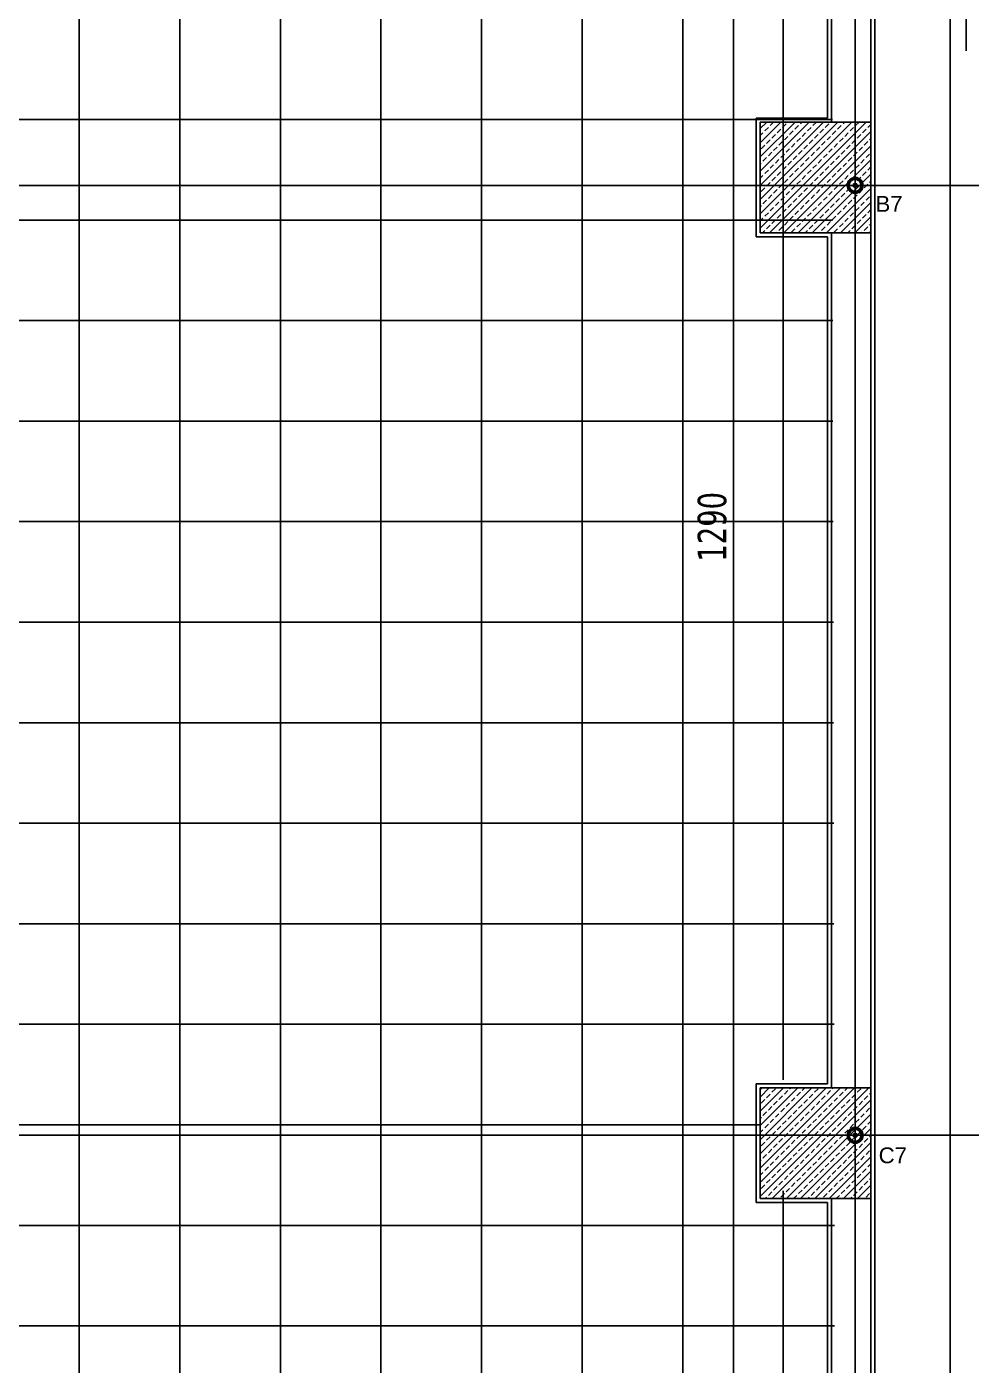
# Model space of a CAD drawing. Header units: millimetres. Extents: x 43168.9 to 43194.6, y -25545.1 to -25543.4.
# Drawn here: x 43172.0813 to 43172.2005, y -25544.133 to -25543.9639 of the extents above; entities that cross this region are included whole.
import ezdxf

# ---------------------------------------------------------------- set-up
doc = ezdxf.new("R2010")
doc.units = ezdxf.units.MM
doc.header["$LTSCALE"] = 200
doc.linetypes.add('DASHDOT2', pattern=[0.5, 0.25, -0.125, 0, -0.125])
doc.linetypes.add('DOT2', pattern=[0.125, 0, -0.125])
for name, color, linetype in [('aks_sgh', 5, 'DASHDOT2'), ('duv_sgh', 4, 'Continuous'), ('izd.tas.ust_sgh', 213, 'DOT2'), ('kolon-b.a_sgh', 6, 'Continuous'), ('olcuic_sgh', 183, 'Continuous'), ('siva_sgh', 145, 'Continuous'), ('tarama-betonarme_sgh', 223, 'Continuous'), ('tarama-zemin_sgh', 197, 'Continuous')]:
    doc.layers.add(name, color=color, linetype=linetype)
doc.styles.add('1-200', font='arial.ttf', dxfattribs={"height": 60})
doc.styles.add('dim', font='VERDANA.TTF', dxfattribs={"width": 0.7})

msp = doc.modelspace()

# ---------------------------------------------------------------- hatches: boundary and pattern name
h = msp.add_hatch(color=256)
edge = h.paths.add_edge_path()
edge.add_arc((43172.18588, -25543.98392), 0.001, 0, 360)
edge = h.paths.add_edge_path(flags=16)
edge.add_arc((43172.18588, -25543.98392), 0.00075, 0, 360)
h = msp.add_hatch(color=256)
edge = h.paths.add_edge_path()
edge.add_arc((43172.18588, -25544.10392), 0.001, 0, 360)
edge = h.paths.add_edge_path(flags=16)
edge.add_arc((43172.18588, -25544.10392), 0.00075, 0, 360)

# ---------------------------------------------------------------- linework, layer by layer
at = {"color": 0, "linetype": 'ByBlock', "lineweight": -2}
for p, q in [((43172.18608, -25543.98372), (43172.18568, -25543.98372)), ((43172.18568, -25543.98372), (43172.18568, -25543.98412)), ((43172.18568, -25543.98412), (43172.18608, -25543.98412)), ((43172.18595, -25543.98385), (43172.18581, -25543.98399)), ((43172.18595, -25543.98399), (43172.18581, -25543.98385)), ((43172.18608, -25543.98412), (43172.18608, -25543.98372)), ((43172.18608, -25544.10372), (43172.18568, -25544.10372)), ((43172.18568, -25544.10372), (43172.18568, -25544.10412)), ((43172.18568, -25544.10412), (43172.18608, -25544.10412)), ((43172.18595, -25544.10385), (43172.18581, -25544.10399)), ((43172.18595, -25544.10399), (43172.18581, -25544.10385)), ((43172.18608, -25544.10412), (43172.18608, -25544.10372))]:
    msp.add_line(p, q, dxfattribs=at)
at = {"color": 0, "linetype": 'Continuous', "lineweight": -2}
for centre, radius in [((43172.18588, -25543.98392), 0.001), ((43172.18588, -25543.98392), 0.00075), ((43172.18588, -25544.10392), 0.001), ((43172.18588, -25544.10392), 0.00075)]:
    msp.add_circle(centre, radius, dxfattribs=at)
at = {"layer": 'aks_sgh'}
for p, q in [((43172.18588, -25543.74092), (43172.18588, -25544.60992)), ((43172.19788, -25543.74092), (43172.19788, -25544.60992)), ((43172.26688, -25543.98392), (43171.46488, -25543.98392)), ((43172.26688, -25544.10392), (43171.46488, -25544.10392))]:
    msp.add_line(p, q, dxfattribs=at)
at = {"layer": 'duv_sgh'}
for p, q in [((43172.18288, -25543.89792), (43172.18288, -25543.97592)), ((43172.18788, -25543.89742), (43172.18788, -25543.97592)), ((43172.18288, -25543.98992), (43172.18288, -25544.09692)), ((43172.18288, -25543.98992), (43172.18288, -25544.09792)), ((43172.18788, -25543.98992), (43172.18788, -25544.09792)), ((43172.18288, -25544.11192), (43172.18288, -25544.21592)), ((43172.18788, -25544.11192), (43172.18788, -25544.21592))]:
    msp.add_line(p, q, dxfattribs=at)
at = {"layer": 'izd.tas.ust_sgh'}
msp.add_line((43172.19988, -25543.86693), (43172.19988, -25544.46492), dxfattribs=at)
at = {"layer": 'kolon-b.a_sgh'}
for p, q in [((43172.17388, -25543.97592), (43172.18788, -25543.97592)), ((43172.17388, -25543.98992), (43172.17388, -25543.97592)), ((43172.18788, -25543.97592), (43172.18788, -25543.98992)), ((43172.18788, -25543.98992), (43172.17388, -25543.98992)), ((43172.17388, -25544.09792), (43172.18788, -25544.09792)), ((43172.17388, -25544.11192), (43172.17388, -25544.09792)), ((43172.18788, -25544.09792), (43172.18788, -25544.11192)), ((43172.18788, -25544.11192), (43172.17388, -25544.11192))]:
    msp.add_line(p, q, dxfattribs=at)
at = {"layer": 'olcuic_sgh'}
msp.add_line((43172.17051, -25543.89767), (43172.17051, -25544.15617), dxfattribs=at)
at = {"layer": 'siva_sgh'}
for p, q in [((43172.18238, -25543.97542), (43172.18238, -25543.89742)), ((43172.18838, -25544.23042), (43172.18838, -25543.89742)), ((43172.17338, -25543.99042), (43172.17338, -25543.97542)), ((43172.17338, -25543.97542), (43172.18238, -25543.97542)), ((43172.18238, -25543.99042), (43172.17338, -25543.99042)), ((43172.18238, -25544.09742), (43172.18238, -25543.99042)), ((43172.17338, -25544.11242), (43172.17338, -25544.09742)), ((43172.17338, -25544.09742), (43172.18238, -25544.09742)), ((43172.18238, -25544.11242), (43172.17338, -25544.11242)), ((43172.18238, -25544.21592), (43172.18238, -25544.11242))]:
    msp.add_line(p, q, dxfattribs=at)
at = {"layer": 'tarama-betonarme_sgh'}
for p, q in [((43172.17388, -25543.97675), (43172.17471, -25543.97592)), ((43172.17388, -25543.97854), (43172.1765, -25543.97592)), ((43172.17388, -25543.98034), (43172.1783, -25543.97592)), ((43172.17388, -25543.98213), (43172.18009, -25543.97592)), ((43172.17388, -25543.98393), (43172.18189, -25543.97592)), ((43172.17388, -25543.98573), (43172.18369, -25543.97592)), ((43172.17388, -25543.98752), (43172.18548, -25543.97592)), ((43172.17388, -25543.98932), (43172.18728, -25543.97592)), ((43172.17514, -25543.97638), (43172.17559, -25543.97593)), ((43172.17739, -25543.97593), (43172.1774, -25543.97592)), ((43172.17896, -25543.97616), (43172.1792, -25543.97592)), ((43172.18053, -25543.97638), (43172.18098, -25543.97593)), ((43172.18277, -25543.97593), (43172.18279, -25543.97592)), ((43172.18435, -25543.97616), (43172.18458, -25543.97592)), ((43172.18592, -25543.97638), (43172.18637, -25543.97593)), ((43172.17388, -25543.97764), (43172.17424, -25543.97728)), ((43172.17447, -25543.97705), (43172.17492, -25543.97661)), ((43172.17507, -25543.98992), (43172.18788, -25543.97711)), ((43172.17537, -25543.97795), (43172.17582, -25543.9775)), ((43172.17604, -25543.97728), (43172.17649, -25543.97683)), ((43172.17671, -25543.97661), (43172.17716, -25543.97616)), ((43172.17761, -25543.9775), (43172.17806, -25543.97705)), ((43172.17828, -25543.97683), (43172.17873, -25543.97638)), ((43172.17918, -25543.97773), (43172.17963, -25543.97728)), ((43172.17986, -25543.97705), (43172.18031, -25543.97661)), ((43172.18075, -25543.97795), (43172.1812, -25543.9775)), ((43172.18143, -25543.97728), (43172.18188, -25543.97683)), ((43172.1821, -25543.97661), (43172.18255, -25543.97616)), ((43172.183, -25543.9775), (43172.18345, -25543.97705)), ((43172.18367, -25543.97683), (43172.18412, -25543.97638)), ((43172.18457, -25543.97773), (43172.18502, -25543.97728)), ((43172.18524, -25543.97705), (43172.18569, -25543.97661)), ((43172.18614, -25543.97795), (43172.18659, -25543.9775)), ((43172.18682, -25543.97728), (43172.18726, -25543.97683)), ((43172.18749, -25543.97661), (43172.18788, -25543.97622)), ((43172.17402, -25543.9793), (43172.17447, -25543.97885)), ((43172.17469, -25543.97863), (43172.17514, -25543.97818)), ((43172.17559, -25543.97952), (43172.17604, -25543.97908)), ((43172.17626, -25543.97885), (43172.17671, -25543.9784)), ((43172.17687, -25543.98992), (43172.18788, -25543.97891)), ((43172.17694, -25543.97818), (43172.17739, -25543.97773)), ((43172.17716, -25543.97975), (43172.17761, -25543.9793)), ((43172.17784, -25543.97908), (43172.17828, -25543.97863)), ((43172.17851, -25543.9784), (43172.17896, -25543.97795)), ((43172.17941, -25543.9793), (43172.17986, -25543.97885)), ((43172.18008, -25543.97863), (43172.18053, -25543.97818)), ((43172.18098, -25543.97952), (43172.18143, -25543.97908)), ((43172.18165, -25543.97885), (43172.1821, -25543.9784)), ((43172.18233, -25543.97818), (43172.18277, -25543.97773)), ((43172.18255, -25543.97975), (43172.183, -25543.9793)), ((43172.18322, -25543.97908), (43172.18367, -25543.97863)), ((43172.1839, -25543.9784), (43172.18435, -25543.97795)), ((43172.1848, -25543.9793), (43172.18524, -25543.97885)), ((43172.18547, -25543.97863), (43172.18592, -25543.97818)), ((43172.18637, -25543.97952), (43172.18682, -25543.97908)), ((43172.18704, -25543.97885), (43172.18749, -25543.9784)), ((43172.18771, -25543.97818), (43172.18788, -25543.97801)), ((43172.17424, -25543.98087), (43172.17469, -25543.98042)), ((43172.17492, -25543.9802), (43172.17537, -25543.97975)), ((43172.17582, -25543.9811), (43172.17626, -25543.98065)), ((43172.17649, -25543.98042), (43172.17694, -25543.97997)), ((43172.17739, -25543.98132), (43172.17784, -25543.98087)), ((43172.17806, -25543.98065), (43172.17851, -25543.9802)), ((43172.17867, -25543.98992), (43172.18788, -25543.98071)), ((43172.17873, -25543.97997), (43172.17918, -25543.97952)), ((43172.17963, -25543.98087), (43172.18008, -25543.98042)), ((43172.18031, -25543.9802), (43172.18075, -25543.97975)), ((43172.1812, -25543.9811), (43172.18165, -25543.98065)), ((43172.18188, -25543.98042), (43172.18233, -25543.97997)), ((43172.18277, -25543.98132), (43172.18322, -25543.98087)), ((43172.18345, -25543.98065), (43172.1839, -25543.9802)), ((43172.18412, -25543.97997), (43172.18457, -25543.97952)), ((43172.18502, -25543.98087), (43172.18547, -25543.98042)), ((43172.18569, -25543.9802), (43172.18614, -25543.97975)), ((43172.18659, -25543.9811), (43172.18704, -25543.98065)), ((43172.18726, -25543.98042), (43172.18771, -25543.97997)), ((43172.17388, -25543.98124), (43172.17402, -25543.9811)), ((43172.17388, -25543.98303), (43172.17424, -25543.98267)), ((43172.17447, -25543.98244), (43172.17492, -25543.98199)), ((43172.17514, -25543.98177), (43172.17559, -25543.98132)), ((43172.17604, -25543.98267), (43172.17649, -25543.98222)), ((43172.17671, -25543.98199), (43172.17716, -25543.98155)), ((43172.17761, -25543.98289), (43172.17806, -25543.98244)), ((43172.17828, -25543.98222), (43172.17873, -25543.98177)), ((43172.17896, -25543.98155), (43172.17941, -25543.9811)), ((43172.17918, -25543.98312), (43172.17963, -25543.98267)), ((43172.17986, -25543.98244), (43172.18031, -25543.98199)), ((43172.18046, -25543.98992), (43172.18788, -25543.9825)), ((43172.18053, -25543.98177), (43172.18098, -25543.98132)), ((43172.18143, -25543.98267), (43172.18188, -25543.98222)), ((43172.1821, -25543.98199), (43172.18255, -25543.98155)), ((43172.183, -25543.98289), (43172.18345, -25543.98244)), ((43172.18367, -25543.98222), (43172.18412, -25543.98177)), ((43172.18435, -25543.98155), (43172.1848, -25543.9811)), ((43172.18457, -25543.98312), (43172.18502, -25543.98267)), ((43172.18524, -25543.98244), (43172.18569, -25543.98199)), ((43172.18592, -25543.98177), (43172.18637, -25543.98132)), ((43172.18682, -25543.98267), (43172.18726, -25543.98222)), ((43172.18749, -25543.98199), (43172.18788, -25543.9816)), ((43172.17402, -25543.98469), (43172.17447, -25543.98424)), ((43172.17469, -25543.98401), (43172.17514, -25543.98357)), ((43172.17537, -25543.98334), (43172.17582, -25543.98289)), ((43172.17626, -25543.98424), (43172.17671, -25543.98379)), ((43172.17694, -25543.98357), (43172.17739, -25543.98312)), ((43172.17784, -25543.98446), (43172.17828, -25543.98401)), ((43172.17851, -25543.98379), (43172.17896, -25543.98334)), ((43172.17941, -25543.98469), (43172.17986, -25543.98424)), ((43172.18008, -25543.98401), (43172.18053, -25543.98357)), ((43172.18075, -25543.98334), (43172.1812, -25543.98289)), ((43172.18165, -25543.98424), (43172.1821, -25543.98379)), ((43172.18226, -25543.98992), (43172.18788, -25543.9843)), ((43172.18233, -25543.98357), (43172.18277, -25543.98312)), ((43172.18322, -25543.98446), (43172.18367, -25543.98401)), ((43172.1839, -25543.98379), (43172.18435, -25543.98334)), ((43172.1848, -25543.98469), (43172.18524, -25543.98424)), ((43172.18547, -25543.98401), (43172.18592, -25543.98357)), ((43172.18614, -25543.98334), (43172.18659, -25543.98289)), ((43172.18704, -25543.98424), (43172.18749, -25543.98379)), ((43172.18771, -25543.98357), (43172.18788, -25543.9834)), ((43172.17424, -25543.98626), (43172.17469, -25543.98581)), ((43172.17492, -25543.98559), (43172.17537, -25543.98514)), ((43172.17559, -25543.98491), (43172.17604, -25543.98446)), ((43172.17582, -25543.98648), (43172.17626, -25543.98604)), ((43172.17649, -25543.98581), (43172.17694, -25543.98536)), ((43172.17716, -25543.98514), (43172.17761, -25543.98469)), ((43172.17806, -25543.98604), (43172.17851, -25543.98559)), ((43172.17873, -25543.98536), (43172.17918, -25543.98491)), ((43172.17963, -25543.98626), (43172.18008, -25543.98581)), ((43172.18031, -25543.98559), (43172.18075, -25543.98514)), ((43172.18098, -25543.98491), (43172.18143, -25543.98446)), ((43172.1812, -25543.98648), (43172.18165, -25543.98604)), ((43172.18188, -25543.98581), (43172.18233, -25543.98536)), ((43172.18255, -25543.98514), (43172.183, -25543.98469)), ((43172.18345, -25543.98604), (43172.1839, -25543.98559)), ((43172.18405, -25543.98992), (43172.18788, -25543.98609)), ((43172.18412, -25543.98536), (43172.18457, -25543.98491)), ((43172.18502, -25543.98626), (43172.18547, -25543.98581)), ((43172.18569, -25543.98559), (43172.18614, -25543.98514)), ((43172.18637, -25543.98491), (43172.18682, -25543.98446)), ((43172.18659, -25543.98648), (43172.18704, -25543.98604)), ((43172.18726, -25543.98581), (43172.18771, -25543.98536)), ((43172.17388, -25543.98662), (43172.17402, -25543.98648)), ((43172.17447, -25543.98783), (43172.17492, -25543.98738)), ((43172.17514, -25543.98716), (43172.17559, -25543.98671)), ((43172.17604, -25543.98806), (43172.17649, -25543.98761)), ((43172.17671, -25543.98738), (43172.17716, -25543.98693)), ((43172.17739, -25543.98671), (43172.17784, -25543.98626)), ((43172.17828, -25543.98761), (43172.17873, -25543.98716)), ((43172.17896, -25543.98693), (43172.17941, -25543.98648)), ((43172.17986, -25543.98783), (43172.18031, -25543.98738)), ((43172.18053, -25543.98716), (43172.18098, -25543.98671)), ((43172.18143, -25543.98806), (43172.18188, -25543.98761)), ((43172.1821, -25543.98738), (43172.18255, -25543.98693)), ((43172.18277, -25543.98671), (43172.18322, -25543.98626)), ((43172.18367, -25543.98761), (43172.18412, -25543.98716)), ((43172.18435, -25543.98693), (43172.1848, -25543.98648)), ((43172.18524, -25543.98783), (43172.18569, -25543.98738)), ((43172.18592, -25543.98716), (43172.18637, -25543.98671)), ((43172.18682, -25543.98806), (43172.18726, -25543.98761)), ((43172.18749, -25543.98738), (43172.18788, -25543.98699)), ((43172.17388, -25543.98842), (43172.17424, -25543.98806)), ((43172.17469, -25543.9894), (43172.17514, -25543.98895)), ((43172.17537, -25543.98873), (43172.17582, -25543.98828)), ((43172.17626, -25543.98963), (43172.17671, -25543.98918)), ((43172.17694, -25543.98895), (43172.17739, -25543.9885)), ((43172.17761, -25543.98828), (43172.17806, -25543.98783)), ((43172.17784, -25543.98985), (43172.17828, -25543.9894)), ((43172.17851, -25543.98918), (43172.17896, -25543.98873)), ((43172.17918, -25543.9885), (43172.17963, -25543.98806)), ((43172.18008, -25543.9894), (43172.18053, -25543.98895)), ((43172.18075, -25543.98873), (43172.1812, -25543.98828)), ((43172.18165, -25543.98963), (43172.1821, -25543.98918)), ((43172.18233, -25543.98895), (43172.18277, -25543.9885)), ((43172.183, -25543.98828), (43172.18345, -25543.98783)), ((43172.18322, -25543.98985), (43172.18367, -25543.9894)), ((43172.1839, -25543.98918), (43172.18435, -25543.98873)), ((43172.18457, -25543.9885), (43172.18502, -25543.98806)), ((43172.18547, -25543.9894), (43172.18592, -25543.98895)), ((43172.18585, -25543.98992), (43172.18788, -25543.98789)), ((43172.18614, -25543.98873), (43172.18659, -25543.98828)), ((43172.18704, -25543.98963), (43172.18749, -25543.98918)), ((43172.18771, -25543.98895), (43172.18788, -25543.98879)), ((43172.17418, -25543.98992), (43172.17447, -25543.98963)), ((43172.17597, -25543.98992), (43172.17604, -25543.98985)), ((43172.17956, -25543.98992), (43172.17986, -25543.98963)), ((43172.18136, -25543.98992), (43172.18143, -25543.98985)), ((43172.18495, -25543.98992), (43172.18524, -25543.98963)), ((43172.18675, -25543.98992), (43172.18682, -25543.98985)), ((43172.18765, -25543.98992), (43172.18788, -25543.98969)), ((43172.17388, -25544.09908), (43172.17504, -25544.09792)), ((43172.17388, -25544.10088), (43172.17684, -25544.09792)), ((43172.17388, -25544.10267), (43172.17863, -25544.09792)), ((43172.17388, -25544.10447), (43172.18043, -25544.09792)), ((43172.17388, -25544.10627), (43172.18223, -25544.09792)), ((43172.17388, -25544.10806), (43172.18402, -25544.09792)), ((43172.17388, -25544.10986), (43172.18582, -25544.09792)), ((43172.17388, -25544.11165), (43172.18761, -25544.09792)), ((43172.17388, -25544.09818), (43172.17414, -25544.09792)), ((43172.17402, -25544.09984), (43172.17447, -25544.09939)), ((43172.17469, -25544.09917), (43172.17514, -25544.09872)), ((43172.17537, -25544.09849), (43172.17582, -25544.09804)), ((43172.17626, -25544.09939), (43172.17671, -25544.09894)), ((43172.17694, -25544.09872), (43172.17739, -25544.09827)), ((43172.17761, -25544.09804), (43172.17774, -25544.09792)), ((43172.17784, -25544.09961), (43172.17828, -25544.09917)), ((43172.17851, -25544.09894), (43172.17896, -25544.09849)), ((43172.17918, -25544.09827), (43172.17953, -25544.09792)), ((43172.17941, -25544.09984), (43172.17986, -25544.09939)), ((43172.18008, -25544.09917), (43172.18053, -25544.09872)), ((43172.18075, -25544.09849), (43172.1812, -25544.09804)), ((43172.18165, -25544.09939), (43172.1821, -25544.09894)), ((43172.18233, -25544.09872), (43172.18277, -25544.09827)), ((43172.183, -25544.09804), (43172.18312, -25544.09792)), ((43172.18322, -25544.09961), (43172.18367, -25544.09917)), ((43172.1839, -25544.09894), (43172.18435, -25544.09849)), ((43172.18457, -25544.09827), (43172.18492, -25544.09792)), ((43172.1848, -25544.09984), (43172.18524, -25544.09939)), ((43172.18547, -25544.09917), (43172.18592, -25544.09872)), ((43172.18614, -25544.09849), (43172.18659, -25544.09804)), ((43172.18704, -25544.09939), (43172.18749, -25544.09894)), ((43172.18771, -25544.09872), (43172.18788, -25544.09855)), ((43172.17424, -25544.10141), (43172.17469, -25544.10096)), ((43172.17492, -25544.10074), (43172.17537, -25544.10029)), ((43172.17541, -25544.11192), (43172.18788, -25544.09945)), ((43172.17559, -25544.10006), (43172.17604, -25544.09961)), ((43172.17649, -25544.10096), (43172.17694, -25544.10051)), ((43172.17716, -25544.10029), (43172.17761, -25544.09984)), ((43172.17806, -25544.10119), (43172.17851, -25544.10074)), ((43172.17873, -25544.10051), (43172.17918, -25544.10006)), ((43172.17963, -25544.10141), (43172.18008, -25544.10096)), ((43172.18031, -25544.10074), (43172.18075, -25544.10029)), ((43172.18098, -25544.10006), (43172.18143, -25544.09961)), ((43172.18188, -25544.10096), (43172.18233, -25544.10051)), ((43172.18255, -25544.10029), (43172.183, -25544.09984)), ((43172.18345, -25544.10119), (43172.1839, -25544.10074)), ((43172.18412, -25544.10051), (43172.18457, -25544.10006)), ((43172.18502, -25544.10141), (43172.18547, -25544.10096)), ((43172.18569, -25544.10074), (43172.18614, -25544.10029)), ((43172.18637, -25544.10006), (43172.18682, -25544.09961)), ((43172.18726, -25544.10096), (43172.18771, -25544.10051)), ((43172.17388, -25544.10178), (43172.17402, -25544.10164)), ((43172.17447, -25544.10298), (43172.17492, -25544.10253)), ((43172.17514, -25544.10231), (43172.17559, -25544.10186)), ((43172.17582, -25544.10164), (43172.17626, -25544.10119)), ((43172.17604, -25544.10321), (43172.17649, -25544.10276)), ((43172.17671, -25544.10253), (43172.17716, -25544.10208)), ((43172.17721, -25544.11192), (43172.18788, -25544.10125)), ((43172.17739, -25544.10186), (43172.17784, -25544.10141)), ((43172.17828, -25544.10276), (43172.17873, -25544.10231)), ((43172.17896, -25544.10208), (43172.17941, -25544.10164)), ((43172.17986, -25544.10298), (43172.18031, -25544.10253)), ((43172.18053, -25544.10231), (43172.18098, -25544.10186)), ((43172.1812, -25544.10164), (43172.18165, -25544.10119)), ((43172.18143, -25544.10321), (43172.18188, -25544.10276)), ((43172.1821, -25544.10253), (43172.18255, -25544.10208)), ((43172.18277, -25544.10186), (43172.18322, -25544.10141)), ((43172.18367, -25544.10276), (43172.18412, -25544.10231)), ((43172.18435, -25544.10208), (43172.1848, -25544.10164)), ((43172.18524, -25544.10298), (43172.18569, -25544.10253)), ((43172.18592, -25544.10231), (43172.18637, -25544.10186)), ((43172.18659, -25544.10164), (43172.18704, -25544.10119)), ((43172.18682, -25544.10321), (43172.18726, -25544.10276)), ((43172.18749, -25544.10253), (43172.18788, -25544.10214)), ((43172.17388, -25544.10357), (43172.17424, -25544.10321)), ((43172.17469, -25544.10455), (43172.17514, -25544.10411)), ((43172.17537, -25544.10388), (43172.17582, -25544.10343)), ((43172.17626, -25544.10478), (43172.17671, -25544.10433)), ((43172.17694, -25544.10411), (43172.17739, -25544.10366)), ((43172.17761, -25544.10343), (43172.17806, -25544.10298)), ((43172.17851, -25544.10433), (43172.17896, -25544.10388)), ((43172.179, -25544.11192), (43172.18788, -25544.10304)), ((43172.17918, -25544.10366), (43172.17963, -25544.10321)), ((43172.18008, -25544.10455), (43172.18053, -25544.10411)), ((43172.18075, -25544.10388), (43172.1812, -25544.10343)), ((43172.18165, -25544.10478), (43172.1821, -25544.10433)), ((43172.18233, -25544.10411), (43172.18277, -25544.10366)), ((43172.183, -25544.10343), (43172.18345, -25544.10298)), ((43172.1839, -25544.10433), (43172.18435, -25544.10388)), ((43172.18457, -25544.10366), (43172.18502, -25544.10321)), ((43172.18547, -25544.10455), (43172.18592, -25544.10411)), ((43172.18614, -25544.10388), (43172.18659, -25544.10343)), ((43172.18704, -25544.10478), (43172.18749, -25544.10433)), ((43172.18771, -25544.10411), (43172.18788, -25544.10394)), ((43172.17402, -25544.10523), (43172.17447, -25544.10478)), ((43172.17492, -25544.10613), (43172.17537, -25544.10568)), ((43172.17559, -25544.10545), (43172.17604, -25544.105)), ((43172.17649, -25544.10635), (43172.17694, -25544.1059)), ((43172.17716, -25544.10568), (43172.17761, -25544.10523)), ((43172.17784, -25544.105), (43172.17828, -25544.10455)), ((43172.17806, -25544.10657), (43172.17851, -25544.10613)), ((43172.17873, -25544.1059), (43172.17918, -25544.10545)), ((43172.17941, -25544.10523), (43172.17986, -25544.10478)), ((43172.18031, -25544.10613), (43172.18075, -25544.10568)), ((43172.1808, -25544.11192), (43172.18788, -25544.10484)), ((43172.18098, -25544.10545), (43172.18143, -25544.105)), ((43172.18188, -25544.10635), (43172.18233, -25544.1059)), ((43172.18255, -25544.10568), (43172.183, -25544.10523)), ((43172.18322, -25544.105), (43172.18367, -25544.10455)), ((43172.18345, -25544.10657), (43172.1839, -25544.10613)), ((43172.18412, -25544.1059), (43172.18457, -25544.10545)), ((43172.1848, -25544.10523), (43172.18524, -25544.10478)), ((43172.18569, -25544.10613), (43172.18614, -25544.10568)), ((43172.18637, -25544.10545), (43172.18682, -25544.105)), ((43172.18726, -25544.10635), (43172.18771, -25544.1059)), ((43172.17388, -25544.10716), (43172.17402, -25544.10702)), ((43172.17424, -25544.1068), (43172.17469, -25544.10635)), ((43172.17514, -25544.1077), (43172.17559, -25544.10725)), ((43172.17582, -25544.10702), (43172.17626, -25544.10657)), ((43172.17671, -25544.10792), (43172.17716, -25544.10747)), ((43172.17739, -25544.10725), (43172.17784, -25544.1068)), ((43172.17828, -25544.10815), (43172.17873, -25544.1077)), ((43172.17896, -25544.10747), (43172.17941, -25544.10702)), ((43172.17963, -25544.1068), (43172.18008, -25544.10635)), ((43172.18053, -25544.1077), (43172.18098, -25544.10725)), ((43172.1812, -25544.10702), (43172.18165, -25544.10657)), ((43172.1821, -25544.10792), (43172.18255, -25544.10747)), ((43172.18259, -25544.11192), (43172.18788, -25544.10663)), ((43172.18277, -25544.10725), (43172.18322, -25544.1068)), ((43172.18367, -25544.10815), (43172.18412, -25544.1077)), ((43172.18435, -25544.10747), (43172.1848, -25544.10702)), ((43172.18502, -25544.1068), (43172.18547, -25544.10635)), ((43172.18592, -25544.1077), (43172.18637, -25544.10725)), ((43172.18659, -25544.10702), (43172.18704, -25544.10657)), ((43172.18749, -25544.10792), (43172.18788, -25544.10753)), ((43172.17388, -25544.10896), (43172.17424, -25544.1086)), ((43172.17447, -25544.10837), (43172.17492, -25544.10792)), ((43172.17469, -25544.10994), (43172.17514, -25544.10949)), ((43172.17537, -25544.10927), (43172.17582, -25544.10882)), ((43172.17604, -25544.1086), (43172.17649, -25544.10815)), ((43172.17694, -25544.10949), (43172.17739, -25544.10904)), ((43172.17761, -25544.10882), (43172.17806, -25544.10837)), ((43172.17851, -25544.10972), (43172.17896, -25544.10927)), ((43172.17918, -25544.10904), (43172.17963, -25544.1086)), ((43172.17986, -25544.10837), (43172.18031, -25544.10792)), ((43172.18008, -25544.10994), (43172.18053, -25544.10949)), ((43172.18075, -25544.10927), (43172.1812, -25544.10882)), ((43172.18143, -25544.1086), (43172.18188, -25544.10815)), ((43172.18233, -25544.10949), (43172.18277, -25544.10904)), ((43172.183, -25544.10882), (43172.18345, -25544.10837)), ((43172.1839, -25544.10972), (43172.18435, -25544.10927)), ((43172.18439, -25544.11192), (43172.18788, -25544.10843)), ((43172.18457, -25544.10904), (43172.18502, -25544.1086)), ((43172.18524, -25544.10837), (43172.18569, -25544.10792)), ((43172.18547, -25544.10994), (43172.18592, -25544.10949)), ((43172.18614, -25544.10927), (43172.18659, -25544.10882)), ((43172.18682, -25544.1086), (43172.18726, -25544.10815)), ((43172.18771, -25544.10949), (43172.18788, -25544.10933)), ((43172.17402, -25544.11062), (43172.17447, -25544.11017)), ((43172.17492, -25544.11151), (43172.17537, -25544.11106)), ((43172.17559, -25544.11084), (43172.17604, -25544.11039)), ((43172.17626, -25544.11017), (43172.17671, -25544.10972)), ((43172.17716, -25544.11106), (43172.17761, -25544.11062)), ((43172.17784, -25544.11039), (43172.17828, -25544.10994)), ((43172.17873, -25544.11129), (43172.17918, -25544.11084)), ((43172.17941, -25544.11062), (43172.17986, -25544.11017)), ((43172.18031, -25544.11151), (43172.18075, -25544.11106)), ((43172.18098, -25544.11084), (43172.18143, -25544.11039)), ((43172.18165, -25544.11017), (43172.1821, -25544.10972)), ((43172.18255, -25544.11106), (43172.183, -25544.11062)), ((43172.18322, -25544.11039), (43172.18367, -25544.10994)), ((43172.18412, -25544.11129), (43172.18457, -25544.11084)), ((43172.1848, -25544.11062), (43172.18524, -25544.11017)), ((43172.18569, -25544.11151), (43172.18614, -25544.11106)), ((43172.18619, -25544.11192), (43172.18788, -25544.11023)), ((43172.18637, -25544.11084), (43172.18682, -25544.11039)), ((43172.18704, -25544.11017), (43172.18749, -25544.10972)), ((43172.17451, -25544.11192), (43172.17469, -25544.11174)), ((43172.17649, -25544.11174), (43172.17694, -25544.11129)), ((43172.1781, -25544.11192), (43172.17851, -25544.11151)), ((43172.1799, -25544.11192), (43172.18008, -25544.11174)), ((43172.18188, -25544.11174), (43172.18233, -25544.11129)), ((43172.18349, -25544.11192), (43172.1839, -25544.11151)), ((43172.18529, -25544.11192), (43172.18547, -25544.11174)), ((43172.18726, -25544.11174), (43172.18771, -25544.11129))]:
    msp.add_line(p, q, dxfattribs=at)
at = {"layer": 'tarama-zemin_sgh'}
for p, q in [((43172.0879, -25544.46492), (43172.0879, -25543.83992)), ((43172.1006, -25544.46492), (43172.1006, -25543.83992)), ((43172.1133, -25544.18892), (43172.1133, -25543.83992)), ((43172.126, -25544.18892), (43172.126, -25543.83992)), ((43172.1387, -25544.18892), (43172.1387, -25543.83992)), ((43172.1514, -25544.1691), (43172.1514, -25543.83992)), ((43172.1641, -25544.15592), (43172.1641, -25543.83992)), ((43172.1768, -25544.09692), (43172.1768, -25543.85192)), ((43172.18302, -25543.9756), (43171.82588, -25543.9756)), ((43172.18304, -25543.9883), (43171.82588, -25543.9883)), ((43172.18306, -25544.001), (43171.82588, -25544.001)), ((43172.18308, -25544.0137), (43171.82588, -25544.0137)), ((43172.18311, -25544.0264), (43171.82588, -25544.0264)), ((43172.18313, -25544.0391), (43171.82588, -25544.0391)), ((43172.18315, -25544.0518), (43171.82588, -25544.0518)), ((43172.18317, -25544.0645), (43171.82588, -25544.0645)), ((43172.1832, -25544.0772), (43171.82588, -25544.0772)), ((43172.18322, -25544.0899), (43171.82588, -25544.0899)), ((43172.17388, -25544.1026), (43172.00688, -25544.1026)), ((43172.1768, -25544.15592), (43172.1768, -25544.11092)), ((43172.18326, -25544.1153), (43172.00688, -25544.1153)), ((43172.18328, -25544.128), (43172.00688, -25544.128))]:
    msp.add_line(p, q, dxfattribs=at)

# ---------------------------------------------------------------- texts
at = {"layer": 'aks_sgh', "style": '1-200'}
for s, p in [('B7', (43172.18846, -25543.98726)), ('C7', (43172.18885, -25544.10745))]:
    msp.add_text(s, height=0.002, rotation=0, dxfattribs=at).set_placement(p)
at = {"layer": 'olcuic_sgh', "color": 2, "style": 'dim', "width": 0.7}
msp.add_text('1290', height=0.0036, rotation=90, dxfattribs=at).set_placement((43172.1696, -25544.03145))

doc.saveas('drawing.dxf')
